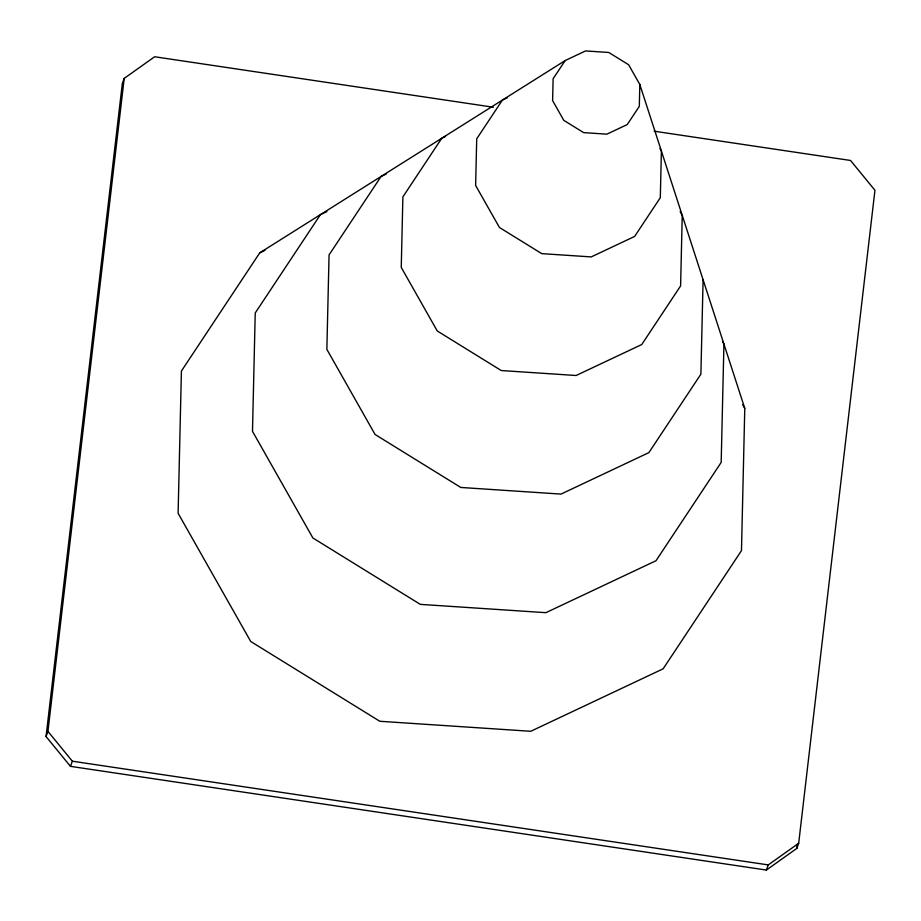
<?xml version="1.0" encoding="UTF-8"?>
<svg xmlns="http://www.w3.org/2000/svg" width="921" height="921" viewBox="0 0 921 921"><rect width="100%" height="100%" fill="white"/><g stroke="black" fill="none" stroke-linecap="round" stroke-linejoin="round"><path stroke-width="1.38" d="M639.819 84.479L639.312 106.364L627.247 124.554L606.881 134.167L583.649 132.624L563.79 120.352L552.612 100.619L553.13 78.734L565.183 60.544L585.549 50.931L608.781 52.474L628.64 64.746L639.819 84.479L744.778 408.383L741.474 550.631L663.132 668.819L530.749 731.286L379.797 721.27L250.719 641.477L178.11 513.285L181.414 371.036L259.745 252.849L565.183 60.544M703.091 279.719L700.893 374.168L648.879 452.625L560.993 494.093L460.776 487.451L375.077 434.482L326.863 349.37L329.062 254.921L381.075 176.464L386.244 174.023M654.14 131.196L850.532 160.461L874.95 190.29L798.68 843.268L796.803 848.414L766.364 870.069L70.468 766.353L46.05 736.535L122.32 83.558L124.197 78.4L154.636 56.757L493.334 107.227M46.05 736.535L47.938 731.378L124.197 78.4M796.803 848.414L797.298 844.131M70.468 766.353L72.356 761.207L47.938 731.378M766.364 870.069L768.252 864.911L798.68 843.268M507.494 97.661L502.394 100.078L476.71 138.818L475.627 185.455L499.435 227.475L541.744 253.632L591.236 256.913L634.627 236.432L660.311 197.693L661.393 151.067L659.989 148.592M445.591 136.446L441.735 138.265L402.891 196.875L401.245 267.412L437.256 330.973L501.254 370.541L576.109 375.503L641.753 344.535L680.596 285.924L682.242 215.399L680.124 211.657M326.886 211.6L320.416 214.651L255.232 312.979L252.492 431.327L312.898 537.979L420.287 604.36L545.877 612.684L656.005 560.728L721.178 462.4L723.929 344.051L722.525 341.576M259.745 252.849L264.937 250.397M72.356 761.207L768.252 864.911M742.66 404.653L744.778 408.383"/></g></svg>
